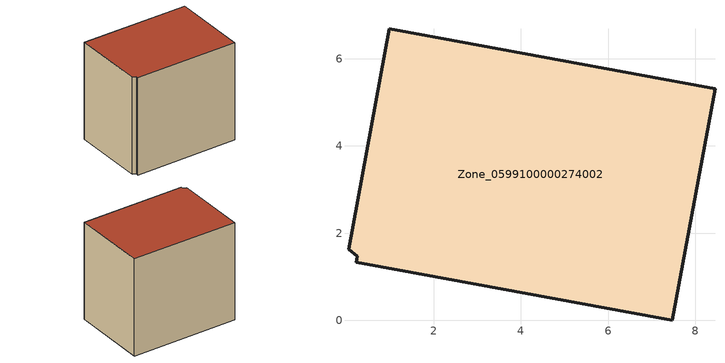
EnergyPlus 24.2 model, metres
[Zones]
Zone_0599100000274002
 floor ground (C_G): 7.47,0 0.23,1.33 0.26,1.48 0.05,1.64 0.98,6.69 8.45,5.31 z0
 wall outside (C_F): 7.47,0 8.45,5.31 0.98,6.69 0.05,1.64 0.26,1.48 0.23,1.33 7.47,0 z0:7.04
 roof outside (C_R): 0.23,1.33 7.47,0 8.45,5.31 0.98,6.69 0.05,1.64 0.26,1.48 z7.04
[BUILDING]
Pand.0599100000274002: North Axis=0; Terrain=City; Loads Convergence Tolerance Value=0.04; Temperature Convergence Tolerance Value=0.4; Solar Distribution=FullExterior; Maximum Number of Warmup Days=25; Minimum Number of Warmup Days=1
[Site:Location]
Rotterdam.The.Hague.AP_ZH_NLD Design_Conditions: Latitude=51.96; Longitude=4.45; Time Zone=1; Elevation=-4.5
[SITE:GROUNDTEMPERATURE:BUILDINGSURFACE]
18, 18, 18, 18, 18, 18, 18, 18, 18, 18, 18, 18
[MATERIAL] Thermal Absorptance=0.9; Solar Absorptance=0.7; Visible Absorptance=0.7
Name | Roughness | Thickness | Conductivity | Density | Specific Heat
G.TI.1946 | MediumSmooth | 0.15 | 1 | 540 | 1210
F.TI.1946 | Rough | 0.3 | 0.857143 | 1920 | 840
R.TI.1946 | MediumRough | 0.2 | 0.1 | 1500 | 1000
[CONSTRUCTION]
C_G: G.TI.1946
C_F: F.TI.1946
C_R: R.TI.1946
[ZONE]
Zone_0599100000274002: Type=1; Multiplier=1; Ceiling Height=Autocalculate; Volume=Autocalculate; Floor Area=autocalculate; Part of Total Floor Area=Yes
[ZONEINFILTRATION:DESIGNFLOWRATE]
Infil_Zone_0599100000274002: Zone or ZoneList or Space or SpaceList=Zone_0599100000274002; Schedule=AlwaysOn; Design Flow Rate Calculation Method=Flow/Area; Flow Rate per Floor Area=0.003; Constant Term Coefficient=1; Temperature Term Coefficient=0; Velocity Term Coefficient=0; Velocity Squared Term Coefficient=0
[HVACTEMPLATE:ZONE:IDEALLOADSAIRSYSTEM]
Zone_0599100000274002: Maximum Heating Supply Air Temperature=50; Minimum Cooling Supply Air Temperature=13; Maximum Heating Supply Air Humidity Ratio=0.0156; Minimum Cooling Supply Air Humidity Ratio=0.0077; Heating Limit=NoLimit; Cooling Limit=NoLimit; Dehumidification Control Type=ConstantSensibleHeatRatio; Cooling Sensible Heat Ratio=0.7; Dehumidification Setpoint=60; Humidification Control Type=None; Humidification Setpoint=30; Outdoor Air Method=None; Outdoor Air Flow Rate per Person=0.00944; Outdoor Air Flow Rate per Zone Floor Area=0; Outdoor Air Flow Rate per Zone=0; Demand Controlled Ventilation Type=None; Outdoor Air Economizer Type=NoEconomizer; Heat Recovery Type=None; Sensible Heat Recovery Effectiveness=0.7; Latent Heat Recovery Effectiveness=0.65
[ZONECONTROL:THERMOSTAT]
ThermostatControl_Zone_0599100000274002: Zone or ZoneList=Zone_0599100000274002; Control Type Schedule=DualSetpointControlType; Control 1=Thermostat_Zone_0599100000274002; Temperature Difference Between Cutout And Setpoint=0
[THERMOSTATSETPOINT:DUALSETPOINT]
Thermostat_Zone_0599100000274002: Heating Setpoint Temperature Schedule=HeatingSetpoint_Zone_0599100000274002; Cooling Setpoint Temperature Schedule=CoolingSetpoint_Zone_0599100000274002
[SCHEDULE:COMPACT]
HeatingSetpoint_Zone_0599100000274002: Through: 12/31, For: AllDays, Until: 24:00, 21
CoolingSetpoint_Zone_0599100000274002: Through: 12/31, For: AllDays, Until: 24:00, 24
DualSetpointControlType: Through: 12/31, For: AllDays, Until: 24:00, 4
AlwaysOn: Through: 12/31, For: AllDays, Until: 24:00, 1
